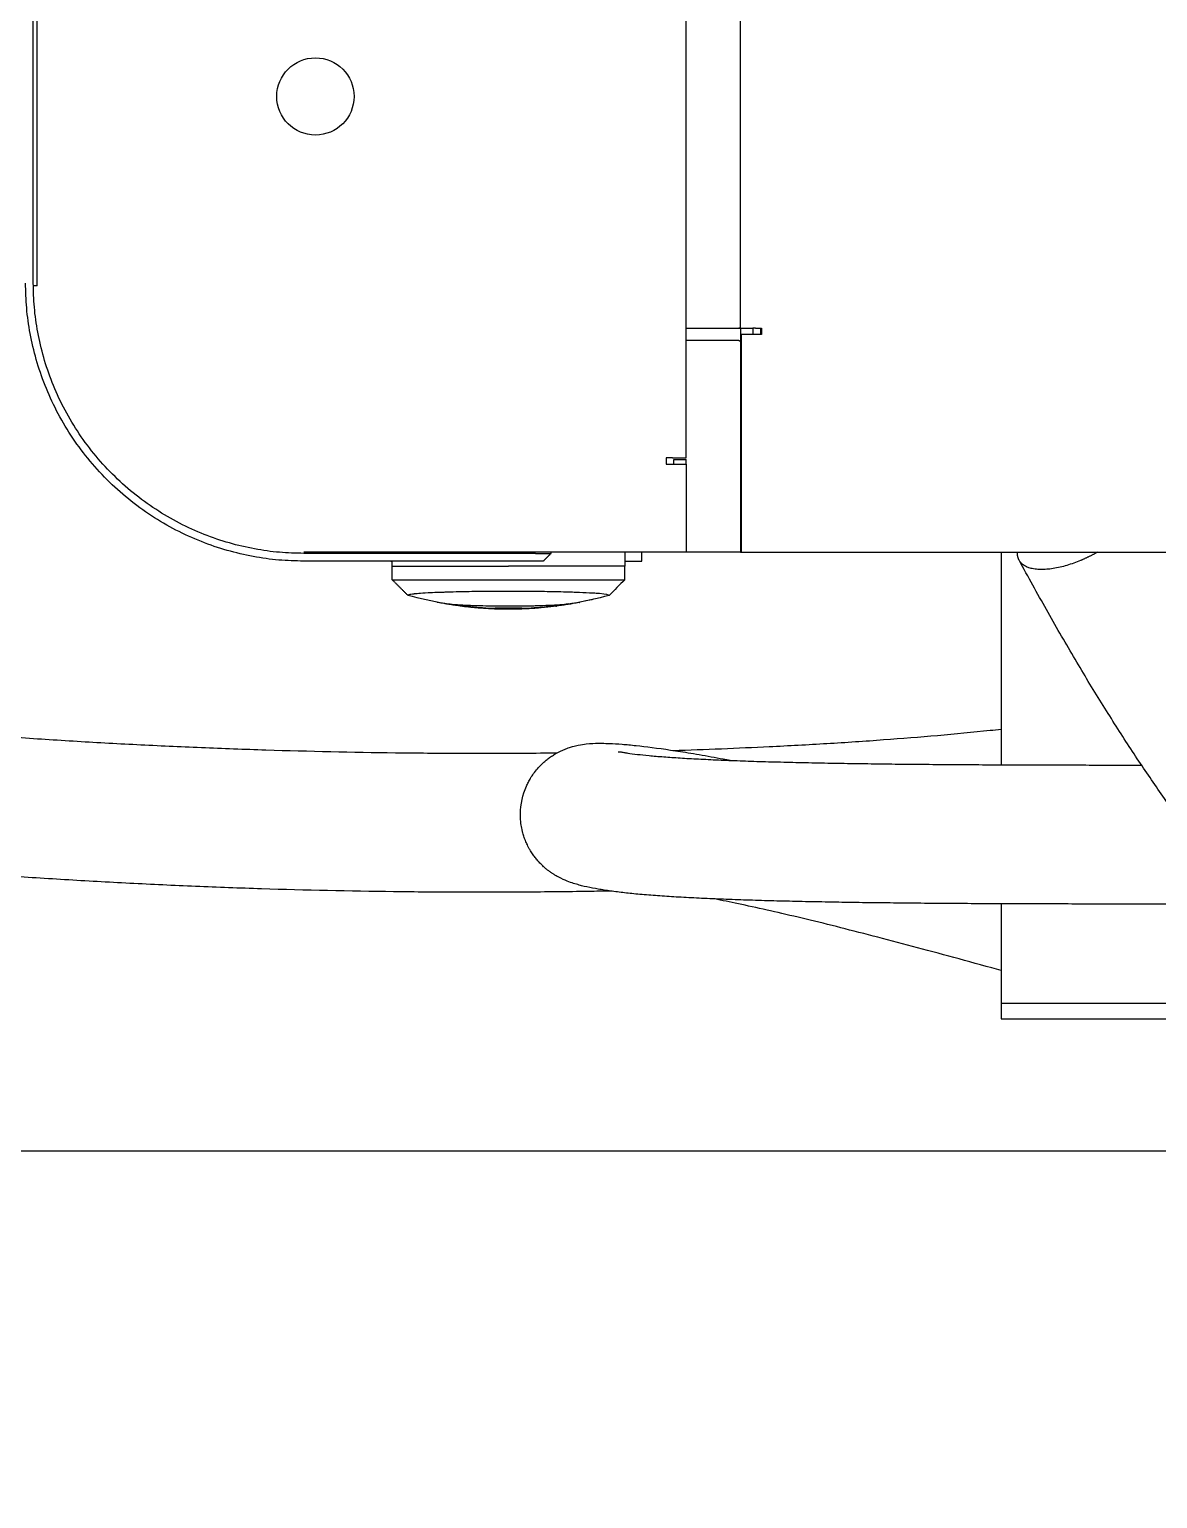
# Model space of a CAD drawing. Header units: millimetres. Extents: x -58335 to 291665, y -66693 to 213307.
# Drawn here: x 125321.6 to 125467.6, y -15790 to -15599.8 of the extents above; entities that cross this region are included whole.
import ezdxf

# ---------------------------------------------------------------- set-up
doc = ezdxf.new("R2010")
doc.units = ezdxf.units.MM
doc.header["$LTSCALE"] = 1000
doc.layers.add('X-SITE$0$-MY-녹지', color=254, linetype='Continuous')
doc.layers.add('X-SITE$0$A-전기충전기', color=1, linetype='Continuous')
pattern_1 = [(0, (-29382.5, 14650.24), (317.5, 317.5), [158.75, -476.25]), (90, (-29303.13, 14570.87), (-317.5, 317.5), [158.75, -476.25])]

# ---------------------------------------------------------------- blocks, each defined once
blk = doc.blocks.new('X-SITE$0$240910_L-1F')
at = {"layer": 'X-SITE$0$-MY-녹지'}
h = blk.add_hatch(dxfattribs=at)
h.set_pattern_fill('CROSS', color=256, scale=50, style=2)
h.set_pattern_definition(pattern_1)
edge = h.paths.add_edge_path()
edge.add_line((18171.07, 114605.26), (18171.07, 166105.26))
edge.add_line((18171.07, 166105.26), (47421.07, 166105.26))
edge.add_line((47421.07, 166105.26), (47421.07, 168105.27))
edge.add_line((47421.07, 168105.27), (46571.07, 168105.27))
edge.add_line((46571.07, 168105.27), (46571.07, 168905.27))
edge.add_line((46571.07, 168905.27), (47283.52, 168905.27))
edge.add_arc((45571.07, 168205.25), 1850, 22.23376, 32.72059)
edge.add_line((47127.5, 169205.26), (6313.71, 169205.26))
edge.add_line((6313.71, 169205.26), (1000, 163891.56))
edge.add_line((1000, 163891.56), (1000, -787.87))
edge.add_line((1000, -787.87), (6313.71, -6101.58))
edge.add_line((6313.71, -6101.58), (95101.4, -6101.59))
edge.add_line((95101.4, -6101.59), (95315.62, -5951.59))
edge.add_line((95315.62, -5951.59), (98071.07, -5951.59))
edge.add_line((98071.07, -5951.59), (98071.07, -5401.59))
edge.add_line((98071.07, -5401.59), (96971.05, -5401.59))
edge.add_line((96971.05, -5401.59), (96971.05, -4401.59))
edge.add_line((96971.05, -4401.59), (98071.07, -4401.59))
edge.add_line((98071.07, -4401.59), (98071.07, 31055.26))
edge.add_arc((96271.07, 31055.26), 1800, 360, 450)
edge.add_line((96271.07, 32855.26), (91071.07, 32855.26))
edge.add_arc((91071.07, 31055.26), 1800, 90, 180)
edge.add_line((89271.07, 31055.26), (89271.07, 30055.26))
edge.add_line((89271.07, 30055.26), (96471.07, 30055.26))
edge.add_line((96471.07, 30055.26), (96471.07, -3544.74))
edge.add_line((96471.07, -3544.74), (8071.07, -3544.74))
edge.add_line((8071.07, -3544.74), (8071.07, -794.74))
edge.add_line((8071.07, -794.74), (2871.07, -794.74))
edge.add_line((2871.07, -794.74), (2871.07, 103855.26))
edge.add_line((2871.07, 103855.26), (49071.07, 103855.26))
edge.add_arc((49071.07, 105655.26), 1800, 270, 360)
edge.add_line((50871.07, 105655.26), (50871.07, 114605.26))
edge.add_line((50871.07, 114605.26), (18171.07, 114605.26))
h = blk.add_hatch(dxfattribs=at)
h.set_pattern_fill('CROSS', color=256, scale=50, style=2)
h.set_pattern_definition(pattern_1)
edge = h.paths.add_edge_path()
edge.add_line((18171.07, 114605.26), (18171.07, 166105.26))
edge.add_line((18171.07, 166105.26), (47421.07, 166105.26))
edge.add_line((47421.07, 166105.26), (47421.07, 168105.27))
edge.add_line((47421.07, 168105.27), (46571.07, 168105.27))
edge.add_line((46571.07, 168105.27), (46571.07, 168905.27))
edge.add_line((46571.07, 168905.27), (47283.52, 168905.27))
edge.add_arc((45571.07, 168205.25), 1850, 22.23376, 32.72059)
edge.add_line((47127.5, 169205.26), (6313.71, 169205.26))
edge.add_line((6313.71, 169205.26), (1000, 163891.56))
edge.add_line((1000, 163891.56), (1000, -787.87))
edge.add_line((1000, -787.87), (6313.71, -6101.58))
edge.add_line((6313.71, -6101.58), (95101.4, -6101.59))
edge.add_line((95101.4, -6101.59), (95315.62, -5951.59))
edge.add_line((95315.62, -5951.59), (98071.07, -5951.59))
edge.add_line((98071.07, -5951.59), (98071.07, -5401.59))
edge.add_line((98071.07, -5401.59), (96971.05, -5401.59))
edge.add_line((96971.05, -5401.59), (96971.05, -4401.59))
edge.add_line((96971.05, -4401.59), (98071.07, -4401.59))
edge.add_line((98071.07, -4401.59), (98071.07, 31055.26))
edge.add_arc((96271.07, 31055.26), 1800, 360, 450)
edge.add_line((96271.07, 32855.26), (91071.07, 32855.26))
edge.add_arc((91071.07, 31055.26), 1800, 90, 180)
edge.add_line((89271.07, 31055.26), (89271.07, 30055.26))
edge.add_line((89271.07, 30055.26), (96471.07, 30055.26))
edge.add_line((96471.07, 30055.26), (96471.07, -3544.74))
edge.add_line((96471.07, -3544.74), (8071.07, -3544.74))
edge.add_line((8071.07, -3544.74), (8071.07, -794.74))
edge.add_line((8071.07, -794.74), (2871.07, -794.74))
edge.add_line((2871.07, -794.74), (2871.07, 103855.26))
edge.add_line((2871.07, 103855.26), (49071.07, 103855.26))
edge.add_arc((49071.07, 105655.26), 1800, 270, 360)
edge.add_line((50871.07, 105655.26), (50871.07, 114605.26))
edge.add_line((50871.07, 114605.26), (18171.07, 114605.26))
blk = doc.blocks.new('X-SITE$0$완속 충전기')
at = {"lineweight": -3}
for points, degree in [([(640853.26, -2905373.17), (640853.26, -2905309.22), (640853.26, -2905245.26)], 2), ([(640853.26, -2905339.56), (640867.02, -2905339.56), (640880.77, -2905339.56)], 2), ([(640898.77, -2905339.56), (640905.22, -2905339.56), (640911.66, -2905339.56)], 2), ([(640911.66, -2905339.56), (640912.66, -2905339.56), (640913.66, -2905339.56)], 2), ([(640824.26, -2905371.36), (640824.26, -2905370.96), (640824.26, -2905370.56)], 2), ([(640824.26, -2905370.56), (640824.66, -2905370.56), (640825.06, -2905370.56)], 2), ([(640824.26, -2905370.7), (640824.66, -2905370.7), (640825.06, -2905370.7)], 2), ([(640825.06, -2905370.56), (640825.06, -2905371.87), (640825.06, -2905373.17)], 2), ([(640824.26, -2905373.31), (640680.76, -2905373.31), (640537.26, -2905373.31)], 2), ([(640824.26, -2905371.71), (640824.66, -2905371.71), (640825.06, -2905371.71)], 2), ([(640824.26, -2905373.31), (640824.26, -2905372.51), (640824.26, -2905371.71)], 2), ([(640824.26, -2905373.31), (640824.66, -2905373.31), (640825.06, -2905373.31)], 2), ([(640853.26, -2905373.17), (640839.16, -2905373.17), (640825.06, -2905373.17)], 2), ([(640825.06, -2905373.17), (640825.06, -2905373.24), (640825.06, -2905373.31)], 2), ([(640825.06, -2905373.31), (640839.16, -2905373.31), (640853.26, -2905373.31)], 2), ([(640853.26, -2905373.31), (640853.26, -2905373.24), (640853.26, -2905373.17)], 2), ([(640853.26, -2905373.31), (640853.26, -2905376.81), (640853.26, -2905380.31)], 2), ([(640824.26, -2905380.31), (640824.26, -2905376.91), (640824.26, -2905373.51)], 2), ([(640825.86, -2905373.51), (640825.86, -2905376.91), (640825.86, -2905380.31)], 2), ([(640841.06, -2905380.31), (640680.76, -2905380.31), (640520.46, -2905380.31)], 2), ([(640841.86, -2905380.31), (640841.56, -2905380.31), (640841.26, -2905380.31)], 2), ([(640841.26, -2905381.91), (640841.26, -2905381.11), (640841.26, -2905380.31)], 2), ([(640841.86, -2905382.91), (640841.86, -2905381.61), (640841.86, -2905380.31)], 2), ([(640841.86, -2905380.31), (640847.56, -2905380.31), (640853.26, -2905380.31)], 2), ([(640853.26, -2905380.31), (640853.26, -2905405.06), (640853.26, -2905429.81)], 2), ([(640841.06, -2905382.11), (640841.06, -2905382.51), (640841.06, -2905382.91)], 2), ([(640841.86, -2905381.91), (640841.56, -2905381.91), (640841.26, -2905381.91)], 2), ([(640841.06, -2905382.91), (640841.46, -2905382.91), (640841.86, -2905382.91)], 2), ([(640854.42, -2905386.06), (640853.84, -2905386.06), (640853.26, -2905386.06)], 2), ([(640853.26, -2905388.24), (640854.16, -2905388.24), (640855.06, -2905388.24)], 2), ([(640854.42, -2905388.24), (640854.42, -2905388.15), (640854.42, -2905388.06)], 2), ([(640856.82, -2905388.27), (640855.94, -2905388.25), (640855.06, -2905388.24)], 2), ([(640856.82, -2905388.27), (640857.49, -2905388.94), (640858.17, -2905389.61), (640858.84, -2905390.28)], 3), ([(640858.84, -2905390.28), (640858.8, -2905390.29), (640858.69, -2905390.71), (640858.62, -2905391.52)], 3), ([(640858.84, -2905390.28), (640859.27, -2905391.86), (640859.63, -2905393.46), (640859.91, -2905395.08)], 3), ([(640879.09, -2905389.11), (640879.09, -2905389.04), (640879.09, -2905388.96), (640879.09, -2905388.89)], 3), ([(640859.35, -2905392.31), (640859.42, -2905392.62), (640859.49, -2905392.94), (640859.56, -2905393.28)], 3), ([(640859.76, -2905394.17), (640859.96, -2905395.21), (640860.12, -2905396.23), (640860.25, -2905397.2)], 3), ([(640860.1, -2905397.73), (640860.09, -2905397.49), (640860.06, -2905397.01), (640860.02, -2905396.33), (640859.97, -2905395.68), (640859.93, -2905395.27), (640859.91, -2905395.08)], 3), ([(640853.41, -2905397.81), (640853.34, -2905397.81), (640853.26, -2905397.81)], 2), ([(640854.41, -2905398.81), (640853.91, -2905398.31), (640853.41, -2905397.81)], 2), ([(640860.25, -2905397.2), (640860.24, -2905397.15), (640860.22, -2905397.09), (640860.18, -2905397.04)], 3), ([(640860.25, -2905397.2), (640860.3, -2905397.57), (640860.35, -2905398.05), (640860.41, -2905398.64)], 3), ([(640853.41, -2905399.81), (640853.41, -2905414.81), (640853.41, -2905429.81)], 2), ([(640854.41, -2905399.81), (640854.41, -2905414.81), (640854.41, -2905429.81)], 2), ([(640860.34, -2905398.46), (640860.42, -2905399.22), (640860.47, -2905399.87), (640860.5, -2905400.39)], 3), ([(640860.21, -2905403.31), (640860.21, -2905402.49), (640860.21, -2905401.67), (640860.19, -2905400.86)], 3), ([(640860.49, -2905401.57), (640860.51, -2905402.13), (640860.52, -2905402.72), (640860.52, -2905403.31)], 3), ([(640860.17, -2905406.65), (640860.2, -2905405.57), (640860.21, -2905404.44), (640860.21, -2905403.31)], 3), ([(640860.11, -2905408.73), (640860.12, -2905408.4), (640860.15, -2905407.72), (640860.17, -2905407.01), (640860.17, -2905406.65)], 3), ([(640860.5, -2905406.23), (640860.47, -2905406.81), (640860.42, -2905407.46), (640860.34, -2905408.17)], 3), ([(640860.25, -2905409.42), (640860.12, -2905410.4), (640859.96, -2905411.41), (640859.76, -2905412.46)], 3), ([(640860, -2905410.61), (640860.02, -2905410.31), (640860.06, -2905409.71), (640860.09, -2905409.06), (640860.11, -2905408.73)], 3), ([(640860.25, -2905409.42), (640860.25, -2905409.42), (640860.25, -2905409.42), (640860.25, -2905409.42)], 3), ([(640859.91, -2905411.55), (640859.94, -2905411.25), (640859.97, -2905410.94), (640860, -2905410.61)], 3), ([(640860.04, -2905409.94), (640860.1, -2905409.94), (640860.16, -2905409.94)], 2), ([(640859.91, -2905411.55), (640859.63, -2905413.16), (640859.27, -2905414.76), (640858.84, -2905416.34)], 3), ([(640859.76, -2905412.46), (640859.75, -2905412.49), (640859.74, -2905412.52), (640859.73, -2905412.55)], 3), ([(640858.53, -2905413.73), (640858.56, -2905414.24), (640858.59, -2905414.63), (640858.61, -2905414.92)], 3), ([(640859.17, -2905415.09), (640859.17, -2905415.09), (640859.17, -2905415.09)], 2), ([(640858.84, -2905416.34), (640857.83, -2905417.35), (640856.82, -2905418.36)], 2), ([(640858.77, -2905416.2), (640858.79, -2905416.29), (640858.83, -2905416.34), (640858.84, -2905416.34)], 3), ([(640854.41, -2905418.39), (640854.74, -2905418.39), (640855.06, -2905418.39)], 2), ([(640854.41, -2905418.56), (640854.41, -2905418.56), (640854.42, -2905418.56)], 2), ([(640854.42, -2905418.56), (640854.42, -2905418.48), (640854.42, -2905418.39)], 2), ([(640856.82, -2905418.36), (640855.94, -2905418.37), (640855.06, -2905418.39)], 2), ([(640856.82, -2905418.36), (640856.82, -2905418.36), (640856.82, -2905418.3), (640856.82, -2905418.2)], 3), ([(640818.76, -2905464.31), (640663.51, -2905464.31), (640508.26, -2905464.31)], 2), ([(640818.76, -2905464.31), (640818.76, -2905464.56), (640818.76, -2905464.81)], 2), ([(640818.41, -2905464.81), (640688.16, -2905464.81), (640557.91, -2905464.81)], 2)]:
    blk.add_open_spline(points, degree=degree, dxfattribs=at)
for points, knots in [([(640922.63, -2905247.99), (640923.27, -2905249.64), (640923.83, -2905251.37), (640924.28, -2905253.18), (640924.67, -2905254.75), (640924.98, -2905256.38), (640925.17, -2905258.08), (640925.37, -2905259.78), (640925.46, -2905261.53), (640925.42, -2905263.35), (640925.4, -2905264.24), (640925.35, -2905265.14), (640925.27, -2905266.06), (640925.18, -2905266.98), (640925.06, -2905267.91), (640924.91, -2905268.85), (640924.6, -2905270.69), (640924.16, -2905272.58), (640923.56, -2905274.51), (640922.99, -2905276.35), (640922.27, -2905278.24), (640921.39, -2905280.16), (640921.37, -2905280.2), (640921.35, -2905280.24), (640921.33, -2905280.28), (640920.46, -2905282.18), (640919.42, -2905284.13), (640918.2, -2905286.12), (640917.03, -2905288.04), (640915.68, -2905290.01), (640914.14, -2905292.03), (640912.65, -2905293.98), (640910.98, -2905295.98), (640909.08, -2905298.03), (640908.17, -2905299.03), (640907.2, -2905300.04), (640906.17, -2905301.07), (640905.17, -2905302.08), (640904.11, -2905303.1), (640902.99, -2905304.14), (640901.9, -2905305.16), (640900.75, -2905306.2), (640899.54, -2905307.25), (640898.35, -2905308.28), (640897.1, -2905309.33), (640895.79, -2905310.39), (640894.51, -2905311.44), (640893.16, -2905312.5), (640891.75, -2905313.58), (640890.37, -2905314.64), (640888.92, -2905315.72), (640887.4, -2905316.81), (640885.91, -2905317.89), (640884.36, -2905318.98), (640882.74, -2905320.09), (640881.14, -2905321.18), (640879.48, -2905322.29), (640877.75, -2905323.41), (640876.03, -2905324.52), (640874.25, -2905325.65), (640872.41, -2905326.78), (640870.58, -2905327.92), (640868.69, -2905329.06), (640866.74, -2905330.21), (640864.78, -2905331.36), (640862.76, -2905332.53), (640860.69, -2905333.69), (640858.61, -2905334.87), (640856.47, -2905336.05), (640854.29, -2905337.23)], [0, 0, 0, 0, 26.794193, 26.794193, 26.794193, 49.99712, 49.99712, 49.99712, 73.230121, 73.230121, 73.230121, 84.609099, 84.609099, 84.609099, 95.998776, 95.998776, 95.998776, 118.299701, 118.299701, 118.299701, 139.566331, 139.566331, 139.566331, 140.024207, 140.024207, 140.024207, 161.081434, 161.081434, 161.081434, 181.387943, 181.387943, 181.387943, 200.908531, 200.908531, 200.908531, 210.365768, 210.365768, 210.365768, 219.618674, 219.618674, 219.618674, 228.683323, 228.683323, 228.683323, 237.560319, 237.560319, 237.560319, 246.261235, 246.261235, 246.261235, 254.816468, 254.816468, 254.816468, 263.233483, 263.233483, 263.233483, 271.542068, 271.542068, 271.542068, 279.78021, 279.78021, 279.78021, 287.977703, 287.977703, 287.977703, 296.182554, 296.182554, 296.182554, 304.434322, 304.434322, 304.434322, 304.434322]), ([(640898.78, -2905307.9), (640898.78, -2905307.94), (640898.78, -2905307.98), (640898.78, -2905308.02), (640898.79, -2905308.28), (640898.79, -2905308.54), (640898.79, -2905308.8), (640898.79, -2905309.06), (640898.79, -2905309.31), (640898.79, -2905309.57), (640898.79, -2905310.09), (640898.79, -2905310.61), (640898.8, -2905311.13), (640898.8, -2905311.68), (640898.8, -2905312.22), (640898.8, -2905312.76), (640898.8, -2905313.3), (640898.8, -2905313.85), (640898.8, -2905314.39), (640898.8, -2905314.93), (640898.8, -2905315.47), (640898.8, -2905316.02), (640898.8, -2905316.56), (640898.8, -2905317.1), (640898.8, -2905317.64), (640898.8, -2905319.96), (640898.8, -2905322.26), (640898.8, -2905324.54), (640898.8, -2905325.77), (640898.8, -2905326.99), (640898.8, -2905328.19), (640898.8, -2905329.39), (640898.79, -2905330.58), (640898.79, -2905331.76), (640898.79, -2905333.04), (640898.79, -2905334.3), (640898.78, -2905335.53), (640898.78, -2905336.77), (640898.78, -2905337.97), (640898.77, -2905339.15), (640898.77, -2905340.47), (640898.76, -2905341.75), (640898.75, -2905342.99), (640898.75, -2905344.22), (640898.74, -2905345.42), (640898.73, -2905346.57), (640898.72, -2905347.9), (640898.71, -2905349.18), (640898.7, -2905350.4), (640898.69, -2905351.62), (640898.68, -2905352.79), (640898.66, -2905353.9), (640898.65, -2905355.16), (640898.64, -2905356.35), (640898.62, -2905357.49), (640898.6, -2905358.72), (640898.58, -2905359.89), (640898.57, -2905361), (640898.54, -2905362.21), (640898.52, -2905363.35), (640898.5, -2905364.42), (640898.48, -2905365.6), (640898.45, -2905366.7), (640898.43, -2905367.74), (640898.4, -2905368.87), (640898.37, -2905369.93), (640898.34, -2905370.93), (640898.31, -2905372.02), (640898.27, -2905373.04), (640898.24, -2905373.99), (640898.2, -2905375.03), (640898.16, -2905375.99), (640898.13, -2905376.89), (640898.08, -2905377.88), (640898.04, -2905378.79), (640898, -2905379.63), (640897.95, -2905380.56), (640897.9, -2905381.41), (640897.85, -2905382.2), (640897.83, -2905382.62), (640897.8, -2905383.03), (640897.77, -2905383.43), (640897.74, -2905383.83), (640897.72, -2905384.2), (640897.69, -2905384.57), (640897.63, -2905385.39), (640897.56, -2905386.14), (640897.5, -2905386.83), (640897.43, -2905387.52), (640897.36, -2905388.16), (640897.29, -2905388.74), (640897.22, -2905389.38), (640897.14, -2905389.97), (640897.06, -2905390.5), (640897.02, -2905390.79), (640896.98, -2905391.06), (640896.93, -2905391.32), (640896.89, -2905391.58), (640896.85, -2905391.83), (640896.8, -2905392.07), (640896.71, -2905392.58), (640896.61, -2905393.05), (640896.51, -2905393.51), (640896.45, -2905393.73), (640896.4, -2905393.96), (640896.27, -2905394.41), (640896.21, -2905394.65), (640896.13, -2905394.89), (640896.05, -2905395.14), (640895.95, -2905395.43), (640895.7, -2905396.05), (640895.54, -2905396.43), (640895.29, -2905396.89), (640895.25, -2905396.97), (640895.2, -2905397.05), (640895.15, -2905397.13), (640895.12, -2905397.2), (640895.08, -2905397.27), (640895.04, -2905397.33), (640895.02, -2905397.35), (640895.01, -2905397.38), (640894.99, -2905397.4), (640894.93, -2905397.5), (640894.87, -2905397.6), (640894.8, -2905397.69), (640894.77, -2905397.74), (640894.74, -2905397.79), (640894.7, -2905397.84), (640894.66, -2905397.9), (640894.62, -2905397.96), (640894.58, -2905398.02), (640894.5, -2905398.12), (640894.42, -2905398.22), (640894.35, -2905398.32), (640894.33, -2905398.34), (640894.32, -2905398.36), (640894.3, -2905398.38), (640894.19, -2905398.5), (640894.09, -2905398.63), (640893.98, -2905398.75), (640893.97, -2905398.76), (640893.96, -2905398.77), (640893.96, -2905398.78), (640893.84, -2905398.9), (640893.72, -2905399.03), (640893.59, -2905399.15)], [188.951719, 188.951719, 188.951719, 188.951719, 189.077629, 189.077629, 189.077629, 189.866244, 189.866244, 189.866244, 190.651639, 190.651639, 190.651639, 192.225488, 192.225488, 192.225488, 193.859737, 193.859737, 193.859737, 195.486555, 195.486555, 195.486555, 197.116196, 197.116196, 197.116196, 198.741591, 198.741591, 198.741591, 205.698823, 205.698823, 205.698823, 209.443999, 209.443999, 209.443999, 213.191357, 213.191357, 213.191357, 217.295107, 217.295107, 217.295107, 221.402209, 221.402209, 221.402209, 226.02521, 226.02521, 226.02521, 230.64209, 230.64209, 230.64209, 236.000854, 236.000854, 236.000854, 241.354801, 241.354801, 241.354801, 247.408968, 247.408968, 247.408968, 254.013009, 254.013009, 254.013009, 261.233193, 261.233193, 261.233193, 269.123682, 269.123682, 269.123682, 277.754146, 277.754146, 277.754146, 287.186106, 287.186106, 287.186106, 297.474512, 297.474512, 297.474512, 308.678952, 308.678952, 308.678952, 320.856568, 320.856568, 320.856568, 327.460668, 327.460668, 327.460668, 334.064594, 334.064594, 334.064594, 348.92662, 348.92662, 348.92662, 363.789382, 363.789382, 363.789382, 380.299946, 380.299946, 380.299946, 389.048628, 389.048628, 389.048628, 397.793494, 397.793494, 397.793494, 416.52928, 416.52928, 416.52928, 425.901384, 425.901384, 435.27928, 435.27928, 435.27928, 445.333938, 445.333938, 455.386825, 455.386825, 455.386825, 456.386825, 456.386825, 456.386825, 457.386825, 457.386825, 457.386825, 458.386825, 458.386825, 458.386825, 459.386825, 459.386825, 459.386825, 460.386825, 460.386825, 460.386825, 461.386825, 461.386825, 461.386825, 462.386825, 462.386825, 462.386825, 463.386825, 463.386825, 463.386825, 464.386825, 464.386825, 464.386825, 465.386825, 465.386825, 465.386825, 466.386825, 466.386825, 466.386825, 466.386825]), ([(640879.09, -2905388.89), (640879.09, -2905388.87), (640879.09, -2905388.85), (640879.1, -2905388.83), (640879.12, -2905388.7), (640879.15, -2905388.56), (640879.17, -2905388.4), (640879.2, -2905388.24), (640879.22, -2905388.07), (640879.25, -2905387.88), (640879.31, -2905387.52), (640879.36, -2905387.1), (640879.42, -2905386.62), (640879.47, -2905386.18), (640879.52, -2905385.68), (640879.58, -2905385.12), (640879.63, -2905384.56), (640879.69, -2905383.92), (640879.74, -2905383.2), (640879.77, -2905382.88), (640879.79, -2905382.55), (640879.81, -2905382.19), (640879.84, -2905381.84), (640879.86, -2905381.47), (640879.89, -2905381.08), (640879.93, -2905380.36), (640879.98, -2905379.57), (640880.02, -2905378.71), (640880.06, -2905377.92), (640880.1, -2905377.06), (640880.14, -2905376.13), (640880.18, -2905375.27), (640880.22, -2905374.35), (640880.25, -2905373.35), (640880.28, -2905372.43), (640880.32, -2905371.45), (640880.35, -2905370.4), (640880.38, -2905369.43), (640880.4, -2905368.4), (640880.43, -2905367.29), (640880.46, -2905366.28), (640880.48, -2905365.2), (640880.5, -2905364.05), (640880.53, -2905363), (640880.55, -2905361.88), (640880.57, -2905360.69), (640880.59, -2905359.6), (640880.6, -2905358.46), (640880.62, -2905357.23), (640880.64, -2905356.12), (640880.65, -2905354.94), (640880.67, -2905353.7), (640880.68, -2905352.6), (640880.69, -2905351.44), (640880.7, -2905350.24), (640880.71, -2905349.03), (640880.72, -2905347.76), (640880.73, -2905346.44), (640880.74, -2905345.3), (640880.75, -2905344.12), (640880.75, -2905342.89), (640880.76, -2905341.66), (640880.77, -2905340.39), (640880.77, -2905339.07), (640880.78, -2905337.91), (640880.78, -2905336.71), (640880.78, -2905335.48), (640880.79, -2905334.26), (640880.79, -2905333), (640880.79, -2905331.72), (640880.79, -2905330.56), (640880.8, -2905329.37), (640880.8, -2905328.17), (640880.8, -2905326.97), (640880.8, -2905325.76), (640880.8, -2905324.53), (640880.8, -2905323.49), (640880.8, -2905322.45), (640880.8, -2905321.4)], [623.421029, 623.421029, 623.421029, 623.421029, 624.966023, 624.966023, 624.966023, 633.688505, 633.688505, 633.688505, 642.414188, 642.414188, 642.414188, 658.878217, 658.878217, 658.878217, 673.693342, 673.693342, 673.693342, 688.507138, 688.507138, 688.507138, 695.089827, 695.089827, 695.089827, 701.672693, 701.672693, 701.672693, 713.810919, 713.810919, 713.810919, 724.978297, 724.978297, 724.978297, 735.231488, 735.231488, 735.231488, 744.629734, 744.629734, 744.629734, 753.227768, 753.227768, 753.227768, 761.08696, 761.08696, 761.08696, 768.276878, 768.276878, 768.276878, 774.851724, 774.851724, 774.851724, 780.877832, 780.877832, 780.877832, 786.206045, 786.206045, 786.206045, 791.538495, 791.538495, 791.538495, 796.132681, 796.132681, 796.132681, 800.733557, 800.733557, 800.733557, 804.822165, 804.822165, 804.822165, 808.909284, 808.909284, 808.909284, 812.64376, 812.64376, 812.64376, 816.378906, 816.378906, 816.378906, 819.556841, 819.556841, 819.556841, 819.556841]), ([(640878.91, -2905382.03), (640878.78, -2905377.84), (640878.61, -2905373.68), (640878.41, -2905369.56), (640878.29, -2905367.06), (640878.16, -2905364.57), (640878.01, -2905362.1), (640877.86, -2905359.64), (640877.7, -2905357.19), (640877.52, -2905354.77), (640877.35, -2905352.42), (640877.16, -2905350.09), (640876.96, -2905347.8), (640876.76, -2905345.5), (640876.54, -2905343.23), (640876.31, -2905341), (640876.26, -2905340.52), (640876.21, -2905340.04), (640876.16, -2905339.56)], [700.616227, 700.616227, 700.616227, 700.616227, 713.466755, 713.466755, 713.466755, 721.284076, 721.284076, 721.284076, 729.09272, 729.09272, 729.09272, 736.682748, 736.682748, 736.682748, 744.264221, 744.264221, 744.264221, 745.90383, 745.90383, 745.90383, 745.90383]), ([(640907.39, -2905339.56), (640907.28, -2905339.97), (640907.17, -2905340.36), (640907.07, -2905340.75), (640906.53, -2905342.73), (640906.02, -2905344.58), (640905.55, -2905346.33), (640905.03, -2905348.22), (640904.56, -2905349.99), (640904.12, -2905351.66), (640903.64, -2905353.46), (640903.2, -2905355.14), (640902.79, -2905356.71), (640902.35, -2905358.41), (640901.95, -2905359.98), (640901.58, -2905361.44), (640901.19, -2905363.02), (640900.83, -2905364.47), (640900.51, -2905365.83), (640900.17, -2905367.28), (640899.86, -2905368.61), (640899.58, -2905369.86), (640899.28, -2905371.19), (640899.01, -2905372.41), (640898.77, -2905373.56), (640898.54, -2905374.66), (640898.33, -2905375.68), (640898.14, -2905376.64)], [199.324946, 199.324946, 199.324946, 199.324946, 201.479467, 201.479467, 201.479467, 212.325547, 212.325547, 212.325547, 224.110607, 224.110607, 224.110607, 236.885824, 236.885824, 236.885824, 250.71011, 250.71011, 250.71011, 265.63306, 265.63306, 265.63306, 281.61291, 281.61291, 281.61291, 298.581251, 298.581251, 298.581251, 314.905417, 314.905417, 314.905417, 314.905417]), ([(640893.59, -2905399.15), (640893.46, -2905399.28), (640893.33, -2905399.4), (640893.19, -2905399.53), (640893.13, -2905399.58), (640893.06, -2905399.64), (640893, -2905399.69), (640892.92, -2905399.76), (640892.84, -2905399.82), (640892.76, -2905399.88), (640892.61, -2905399.99), (640892.47, -2905400.09), (640892.32, -2905400.2), (640892.31, -2905400.2), (640892.3, -2905400.21), (640892.3, -2905400.22), (640892.13, -2905400.32), (640891.97, -2905400.42), (640891.81, -2905400.52), (640891.69, -2905400.59), (640891.58, -2905400.65), (640891.47, -2905400.71), (640891.41, -2905400.74), (640891.35, -2905400.77), (640891.29, -2905400.81), (640891.11, -2905400.89), (640890.93, -2905400.97), (640890.74, -2905401.06), (640890.64, -2905401.1), (640890.53, -2905401.14), (640890.42, -2905401.19), (640890.34, -2905401.22), (640890.26, -2905401.25), (640890.18, -2905401.27), (640889.98, -2905401.33), (640889.79, -2905401.39), (640889.59, -2905401.46), (640889.45, -2905401.49), (640889.3, -2905401.53), (640889.15, -2905401.56), (640888.9, -2905401.62), (640888.64, -2905401.66), (640888.18, -2905401.73), (640887.97, -2905401.74), (640887.55, -2905401.77), (640887.34, -2905401.78), (640887.13, -2905401.77), (640885.87, -2905401.76), (640884.65, -2905401.49), (640883.36, -2905400.92), (640883.18, -2905400.83), (640882.83, -2905400.65), (640882.66, -2905400.55), (640882.29, -2905400.33), (640882.1, -2905400.2), (640881.46, -2905399.74), (640881.07, -2905399.4), (640880.74, -2905399.06), (640880.59, -2905398.91), (640880.46, -2905398.77), (640880.22, -2905398.49), (640880.11, -2905398.36), (640879.89, -2905398.07), (640879.78, -2905397.91), (640879.56, -2905397.59), (640879.46, -2905397.42), (640879.08, -2905396.78), (640878.89, -2905396.36), (640878.75, -2905396), (640878.69, -2905395.85), (640878.64, -2905395.71), (640878.52, -2905395.38), (640878.46, -2905395.2), (640878.34, -2905394.76), (640878.29, -2905394.52), (640878.16, -2905393.9), (640878.11, -2905393.55), (640878.08, -2905393.25), (640878.01, -2905392.68), (640877.99, -2905392.13), (640877.99, -2905391.68), (640877.99, -2905391.53), (640877.99, -2905391.37), (640877.99, -2905391.22), (640877.99, -2905390.89), (640878, -2905390.56), (640878.01, -2905390.22), (640878.03, -2905389.72), (640878.07, -2905389.19), (640878.11, -2905388.62), (640878.16, -2905388.05), (640878.21, -2905387.44), (640878.28, -2905386.79), (640878.42, -2905385.51), (640878.61, -2905384.04), (640878.86, -2905382.33), (640878.98, -2905381.52), (640879.12, -2905380.65), (640879.27, -2905379.71), (640879.43, -2905378.78), (640879.6, -2905377.78), (640879.8, -2905376.7), (640879.89, -2905376.19), (640879.99, -2905375.67), (640880.1, -2905375.12), (640880.13, -2905374.93), (640880.17, -2905374.74), (640880.21, -2905374.54)], [0, 0, 0, 0, 1, 1, 1, 2, 2, 2, 3, 3, 3, 4, 4, 4, 5, 5, 5, 6, 6, 6, 7, 7, 7, 8, 8, 8, 9, 9, 9, 10, 10, 10, 11, 11, 11, 12, 12, 12, 13, 13, 13, 14.196446, 14.196446, 15.131145, 15.131145, 16.055113, 16.055113, 16.055113, 21.58378, 21.58378, 22.502859, 22.502859, 23.435193, 23.435193, 24.56973, 24.56973, 27.422361, 27.422361, 27.422361, 28.65339, 28.65339, 29.805752, 29.805752, 31.225619, 31.225619, 32.861067, 32.861067, 37.885591, 37.885591, 37.885591, 40.030625, 40.030625, 43.234758, 43.234758, 48.522418, 48.522418, 58.91449, 58.91449, 58.91449, 80.164704, 80.164704, 80.164704, 87.011254, 87.011254, 87.011254, 101.394946, 101.394946, 101.394946, 122.545936, 122.545936, 122.545936, 143.699182, 143.699182, 143.699182, 184.967383, 184.967383, 184.967383, 204.649439, 204.649439, 204.649439, 224.330293, 224.330293, 224.330293, 233.675895, 233.675895, 233.675895, 236.948974, 236.948974, 236.948974, 236.948974]), ([(640856.82, -2905389.69), (640856.82, -2905389.46), (640856.82, -2905389.25), (640856.82, -2905388.9), (640856.82, -2905388.75), (640856.82, -2905388.51), (640856.82, -2905388.42), (640856.82, -2905388.3), (640856.82, -2905388.27), (640856.82, -2905388.27)], [0, 0, 0, 0, 1.651033, 1.651033, 3.302067, 3.302067, 4.9531, 4.9531, 6.604134, 6.604134, 6.604134, 6.604134]), ([(640897.12, -2905390.12), (640897.13, -2905391.06), (640897.15, -2905392), (640897.17, -2905392.95), (640897.21, -2905395.71), (640897.24, -2905398.48), (640897.26, -2905401.25), (640897.28, -2905404.06), (640897.28, -2905406.88), (640897.27, -2905409.7), (640897.26, -2905412.53), (640897.24, -2905415.35), (640897.21, -2905418.18), (640897.13, -2905423.87), (640897.01, -2905429.57), (640896.83, -2905435.26), (640896.74, -2905438.11), (640896.63, -2905440.96), (640896.52, -2905443.8), (640896.4, -2905446.65), (640896.27, -2905449.49), (640896.12, -2905452.32), (640895.98, -2905455.14), (640895.82, -2905457.95), (640895.65, -2905460.76), (640895.48, -2905463.56), (640895.3, -2905466.36), (640895.1, -2905469.14), (640894.7, -2905474.66), (640894.25, -2905480.12), (640893.74, -2905485.53), (640893.62, -2905486.86), (640893.49, -2905488.19), (640893.35, -2905489.51), (640893.22, -2905490.83), (640893.09, -2905492.15), (640892.95, -2905493.46), (640892.81, -2905494.78), (640892.66, -2905496.09), (640892.51, -2905497.4), (640892.37, -2905498.7), (640892.21, -2905500), (640892.06, -2905501.3), (640891.75, -2905503.85), (640891.43, -2905506.37), (640891.09, -2905508.88), (640890.75, -2905511.38), (640890.39, -2905513.87), (640890.02, -2905516.32), (640889.27, -2905521.19), (640888.46, -2905525.95), (640887.57, -2905530.55), (640887.12, -2905532.87), (640886.65, -2905535.15), (640886.16, -2905537.39), (640885.67, -2905539.63), (640885.16, -2905541.83), (640884.63, -2905543.98), (640884.09, -2905546.17), (640883.54, -2905548.32), (640882.96, -2905550.41), (640882.38, -2905552.51), (640881.77, -2905554.56), (640881.15, -2905556.55), (640880.51, -2905558.61), (640879.85, -2905560.62), (640879.16, -2905562.57), (640878.48, -2905564.52), (640877.77, -2905566.41), (640877.05, -2905568.24), (640875.52, -2905572.09), (640873.91, -2905575.68), (640872.23, -2905579.01), (640871.33, -2905580.79), (640870.41, -2905582.49), (640869.47, -2905584.13), (640868.53, -2905585.76), (640867.57, -2905587.32), (640866.6, -2905588.82), (640865.54, -2905590.43), (640864.47, -2905591.96), (640863.38, -2905593.42), (640862.29, -2905594.87), (640861.18, -2905596.26), (640860.05, -2905597.57), (640858.83, -2905598.99), (640857.58, -2905600.34), (640856.32, -2905601.6), (640855.07, -2905602.87), (640853.79, -2905604.05), (640852.5, -2905605.16), (640851.1, -2905606.38), (640849.68, -2905607.5), (640848.24, -2905608.55), (640847.54, -2905609.07), (640846.83, -2905609.56), (640846.12, -2905610.04)], [1611.871171, 1611.871171, 1611.871171, 1611.871171, 1614.73052, 1614.73052, 1614.73052, 1623.100655, 1623.100655, 1623.100655, 1631.587956, 1631.587956, 1631.587956, 1640.071703, 1640.071703, 1640.071703, 1657.172855, 1657.172855, 1657.172855, 1665.734024, 1665.734024, 1665.734024, 1674.298215, 1674.298215, 1674.298215, 1682.821128, 1682.821128, 1682.821128, 1691.344652, 1691.344652, 1691.344652, 1708.211123, 1708.211123, 1708.211123, 1712.359406, 1712.359406, 1712.359406, 1716.505639, 1716.505639, 1716.505639, 1720.661151, 1720.661151, 1720.661151, 1724.812352, 1724.812352, 1724.812352, 1732.980863, 1732.980863, 1732.980863, 1741.167773, 1741.167773, 1741.167773, 1757.43681, 1757.43681, 1757.43681, 1765.62726, 1765.62726, 1765.62726, 1773.827502, 1773.827502, 1773.827502, 1782.193366, 1782.193366, 1782.193366, 1790.576506, 1790.576506, 1790.576506, 1799.26994, 1799.26994, 1799.26994, 1807.969038, 1807.969038, 1807.969038, 1826.302732, 1826.302732, 1826.302732, 1836.08656, 1836.08656, 1836.08656, 1845.864271, 1845.864271, 1845.864271, 1856.399525, 1856.399525, 1856.399525, 1866.93242, 1866.93242, 1866.93242, 1878.369682, 1878.369682, 1878.369682, 1889.796084, 1889.796084, 1889.796084, 1902.24281, 1902.24281, 1902.24281, 1908.352219, 1908.352219, 1908.352219, 1908.352219]), ([(640856.82, -2905393.2), (640856.82, -2905392.83), (640856.82, -2905392.48), (640856.82, -2905391.82), (640856.82, -2905391.51), (640856.82, -2905390.62), (640856.82, -2905390.11), (640856.82, -2905389.69)], [0, 0, 0, 0, 1.485774, 1.485774, 2.971547, 2.971547, 5.943095, 5.943095, 5.943095, 5.943095]), ([(640858.62, -2905391.52), (640858.61, -2905391.71), (640858.58, -2905392.01), (640858.56, -2905392.41), (640858.55, -2905392.62), (640858.54, -2905392.73), (640858.54, -2905392.78), (640858.54, -2905392.81), (640858.54, -2905392.82), (640858.54, -2905392.83), (640858.51, -2905393.41), (640858.48, -2905394), (640858.46, -2905394.56)], [0, 0, 0, 0, 1.285988, 1.928982, 2.250479, 2.411228, 2.491602, 2.531789, 2.531789, 2.571976, 2.571976, 5.143952, 5.143952, 5.143952, 5.143952]), ([(640856.82, -2905410.03), (640856.82, -2905409.35), (640856.82, -2905408.65), (640856.82, -2905407.23), (640856.82, -2905406.5), (640856.82, -2905405.38), (640856.82, -2905405.01), (640856.82, -2905404.26), (640856.82, -2905403.88), (640856.82, -2905402.76), (640856.82, -2905402.01), (640856.82, -2905400.52), (640856.82, -2905399.78), (640856.82, -2905398.33), (640856.82, -2905397.63), (640856.82, -2905396.62), (640856.82, -2905396.28), (640856.82, -2905395.62), (640856.82, -2905395.3), (640856.82, -2905394.36), (640856.82, -2905393.76), (640856.82, -2905393.2)], [0, 0, 0, 0, 2.25825, 2.25825, 4.5165, 4.5165, 5.645625, 5.645625, 6.77475, 6.77475, 9.033, 9.033, 11.29125, 11.29125, 13.5495, 13.5495, 14.678625, 14.678625, 15.80775, 15.80775, 18.066, 18.066, 18.066, 18.066]), ([(640859.56, -2905393.28), (640859.56, -2905393.28), (640859.57, -2905393.3), (640859.58, -2905393.33), (640859.58, -2905393.34), (640859.58, -2905393.34)], [0, 0, 0, 0, 0.1185692, 0.1185692, 0.1245635, 0.1245635, 0.1245635, 0.1245635]), ([(640859.76, -2905394.17), (640859.76, -2905394.16), (640859.76, -2905394.15), (640859.75, -2905394.14), (640859.75, -2905394.13), (640859.75, -2905394.12), (640859.75, -2905394.12), (640859.75, -2905394.12), (640859.74, -2905394.1), (640859.73, -2905394.08), (640859.73, -2905394.07), (640859.73, -2905394.07), (640859.73, -2905394.07)], [0, 0, 0, 0, 0.02796428, 0.02796428, 0.04194642, 0.04893749, 0.04893749, 0.05592856, 0.05592856, 0.08389283, 0.08389283, 0.08656602, 0.08656602, 0.08656602, 0.08656602]), ([(640858.46, -2905394.56), (640858.45, -2905394.87), (640858.44, -2905395.21), (640858.42, -2905395.99), (640858.4, -2905396.41), (640858.39, -2905396.88)], [0, 0, 0, 0, 1.434058, 1.434058, 2.868117, 2.868117, 2.868117, 2.868117]), ([(640859.91, -2905395.08), (640859.91, -2905395.09), (640859.91, -2905395.1), (640859.92, -2905395.14), (640859.93, -2905395.18), (640859.94, -2905395.25), (640859.97, -2905395.43), (640860, -2905395.61), (640860.07, -2905396.05), (640860.12, -2905396.36), (640860.16, -2905396.69)], [8.971399, 8.971399, 8.971399, 8.971399, 9.019088, 9.019088, 9.199469, 9.199469, 9.379851, 10.101378, 10.101378, 11.544432, 11.544432, 11.544432, 11.544432]), ([(640859.95, -2905395.54), (640859.97, -2905395.64), (640859.99, -2905395.74), (640860, -2905395.85), (640860.13, -2905396.63), (640860.25, -2905397.51), (640860.34, -2905398.46)], [9.52107, 9.52107, 9.52107, 9.52107, 9.952267, 9.952267, 9.952267, 13.11886, 13.11886, 13.11886, 13.11886]), ([(640749.26, -2905557.19), (640749.98, -2905558.61), (640750.71, -2905560), (640751.46, -2905561.36), (640751.61, -2905561.62), (640751.75, -2905561.88), (640751.89, -2905562.14), (640754.39, -2905566.61), (640757.05, -2905570.73), (640759.86, -2905574.49), (640761.2, -2905576.3), (640762.58, -2905578.02), (640763.98, -2905579.66), (640765.39, -2905581.3), (640766.83, -2905582.86), (640768.3, -2905584.33), (640769.7, -2905585.74), (640771.13, -2905587.07), (640772.59, -2905588.33), (640774.04, -2905589.58), (640775.52, -2905590.76), (640777.02, -2905591.86), (640779.89, -2905593.96), (640782.85, -2905595.77), (640785.87, -2905597.29), (640787.31, -2905598.02), (640788.77, -2905598.68), (640790.24, -2905599.27), (640791.71, -2905599.86), (640793.2, -2905600.39), (640794.71, -2905600.85), (640795.67, -2905601.14), (640796.64, -2905601.41), (640797.61, -2905601.64), (640798.08, -2905601.76), (640798.55, -2905601.87), (640799.02, -2905601.97), (640800.47, -2905602.28), (640801.94, -2905602.52), (640803.41, -2905602.71), (640804.8, -2905602.88), (640806.21, -2905602.99), (640807.62, -2905603.05), (640809.03, -2905603.1), (640810.45, -2905603.1), (640811.88, -2905603.03), (640814.55, -2905602.9), (640817.26, -2905602.55), (640819.98, -2905601.95), (640821.24, -2905601.67), (640822.51, -2905601.34), (640823.77, -2905600.95), (640825.04, -2905600.56), (640826.31, -2905600.11), (640827.57, -2905599.6), (640828.73, -2905599.13), (640829.89, -2905598.61), (640831.05, -2905598.03), (640832.2, -2905597.45), (640833.35, -2905596.82), (640834.5, -2905596.11), (640835.03, -2905595.78), (640835.57, -2905595.44), (640836.09, -2905595.09), (640836.61, -2905594.74), (640837.12, -2905594.39), (640837.63, -2905594.02), (640838.66, -2905593.26), (640839.7, -2905592.44), (640840.73, -2905591.54), (640841.68, -2905590.73), (640842.63, -2905589.85), (640843.57, -2905588.9), (640844.51, -2905587.95), (640845.45, -2905586.94), (640846.39, -2905585.85), (640847.25, -2905584.84), (640848.11, -2905583.77), (640848.97, -2905582.62), (640849.83, -2905581.48), (640850.68, -2905580.27), (640851.53, -2905578.97), (640852.31, -2905577.77), (640853.09, -2905576.5), (640853.87, -2905575.15), (640854.64, -2905573.8), (640855.41, -2905572.38), (640856.17, -2905570.89), (640857.59, -2905568.08), (640858.98, -2905564.99), (640860.31, -2905561.62), (640860.95, -2905560.01), (640861.57, -2905558.34), (640862.18, -2905556.61), (640862.79, -2905554.87), (640863.39, -2905553.07), (640863.97, -2905551.2), (640864.53, -2905549.4), (640865.08, -2905547.53), (640865.61, -2905545.61), (640866.14, -2905543.69), (640866.65, -2905541.72), (640867.15, -2905539.69), (640867.64, -2905537.69), (640868.12, -2905535.64), (640868.57, -2905533.55), (640869.03, -2905531.46), (640869.47, -2905529.31), (640869.89, -2905527.13), (640870.74, -2905522.77), (640871.51, -2905518.25), (640872.22, -2905513.6), (640872.58, -2905511.25), (640872.93, -2905508.87), (640873.25, -2905506.46), (640873.58, -2905504.05), (640873.89, -2905501.61), (640874.19, -2905499.15), (640874.34, -2905497.89), (640874.48, -2905496.64), (640874.63, -2905495.37), (640874.77, -2905494.11), (640874.91, -2905492.83), (640875.05, -2905491.55), (640875.18, -2905490.28), (640875.32, -2905489), (640875.44, -2905487.71), (640875.57, -2905486.43), (640875.7, -2905485.14), (640875.82, -2905483.84), (640876.32, -2905478.57), (640876.76, -2905473.24), (640877.14, -2905467.86), (640877.34, -2905465.14), (640877.52, -2905462.4), (640877.69, -2905459.66), (640877.85, -2905456.92), (640878.01, -2905454.16), (640878.15, -2905451.4), (640878.29, -2905448.63), (640878.42, -2905445.85), (640878.53, -2905443.06), (640878.65, -2905440.28), (640878.75, -2905437.49), (640878.84, -2905434.7), (640879.01, -2905429.12), (640879.14, -2905423.53), (640879.21, -2905417.95), (640879.24, -2905415.18), (640879.26, -2905412.41), (640879.27, -2905409.65), (640879.28, -2905406.88), (640879.28, -2905404.12), (640879.26, -2905401.37), (640879.25, -2905399.91), (640879.24, -2905398.46), (640879.22, -2905397.01)], [30.08953, 30.08953, 30.08953, 30.08953, 43.405618, 43.405618, 43.405618, 45.956469, 45.956469, 45.956469, 90.073048, 90.073048, 90.073048, 111.222787, 111.222787, 111.222787, 132.364563, 132.364563, 132.364563, 152.601712, 152.601712, 152.601712, 172.831536, 172.831536, 172.831536, 211.450302, 211.450302, 211.450302, 229.813238, 229.813238, 229.813238, 248.176187, 248.176187, 248.176187, 259.917194, 259.917194, 259.917194, 265.565669, 265.565669, 265.565669, 282.946382, 282.946382, 282.946382, 299.32235, 299.32235, 299.32235, 315.686428, 315.686428, 315.686428, 346.313105, 346.313105, 346.313105, 360.52244, 360.52244, 360.52244, 374.718877, 374.718877, 374.718877, 387.766496, 387.766496, 387.766496, 400.794708, 400.794708, 400.794708, 406.855912, 406.855912, 406.855912, 412.698182, 412.698182, 412.698182, 424.575281, 424.575281, 424.575281, 435.45026, 435.45026, 435.45026, 446.310579, 446.310579, 446.310579, 456.292752, 456.292752, 456.292752, 466.261846, 466.261846, 466.261846, 475.503898, 475.503898, 475.503898, 484.745939, 484.745939, 484.745939, 502.066454, 502.066454, 502.066454, 510.293081, 510.293081, 510.293081, 518.52599, 518.52599, 518.52599, 526.480106, 526.480106, 526.480106, 534.436348, 534.436348, 534.436348, 542.256202, 542.256202, 542.256202, 550.090136, 550.090136, 550.090136, 565.727921, 565.727921, 565.727921, 573.63651, 573.63651, 573.63651, 581.553725, 581.553725, 581.553725, 585.587086, 585.587086, 585.587086, 589.630586, 589.630586, 589.630586, 593.669004, 593.669004, 593.669004, 597.712884, 597.712884, 597.712884, 614.184353, 614.184353, 614.184353, 622.521991, 622.521991, 622.521991, 630.865638, 630.865638, 630.865638, 639.254562, 639.254562, 639.254562, 647.643735, 647.643735, 647.643735, 664.404747, 664.404747, 664.404747, 672.718256, 672.718256, 672.718256, 681.032176, 681.032176, 681.032176, 685.418922, 685.418922, 685.418922, 685.418922]), ([(640858.39, -2905396.88), (640858.37, -2905397.8), (640858.36, -2905398.77), (640858.34, -2905400.81), (640858.33, -2905401.88), (640858.33, -2905404.03), (640858.33, -2905405.11), (640858.35, -2905407.18), (640858.36, -2905408.18), (640858.38, -2905409.12)], [0, 0, 0, 0, 3.194791, 3.194791, 6.389583, 6.389583, 9.584374, 9.584374, 12.779166, 12.779166, 12.779166, 12.779166]), ([(640860.19, -2905400.86), (640860.19, -2905400.59), (640860.18, -2905400.05), (640860.15, -2905398.99), (640860.12, -2905398.22), (640860.1, -2905397.73)], [0, 0, 0, 0, 0.838332, 1.676664, 3.353328, 3.353328, 3.353328, 3.353328]), ([(640860.18, -2905397.04), (640860.18, -2905397.04), (640860.18, -2905397.05), (640860.19, -2905397.06), (640860.2, -2905397.07), (640860.21, -2905397.08), (640860.21, -2905397.09), (640860.23, -2905397.13), (640860.24, -2905397.17), (640860.25, -2905397.2)], [0.2723896, 0.2723896, 0.2723896, 0.2723896, 0.2863694, 0.2863694, 0.3150063, 0.3150063, 0.3436433, 0.3436433, 0.458191, 0.458191, 0.458191, 0.458191]), ([(640860.41, -2905398.64), (640860.42, -2905398.78), (640860.44, -2905398.92), (640860.46, -2905399.19), (640860.47, -2905399.31), (640860.48, -2905399.43)], [0, 0, 0, 0, 0.677211, 0.677211, 1.182447, 1.182447, 1.182447, 1.182447]), ([(640860.48, -2905399.43), (640860.49, -2905399.48), (640860.49, -2905399.52), (640860.49, -2905399.56), (640860.51, -2905399.74), (640860.52, -2905399.92), (640860.53, -2905400.11), (640860.54, -2905400.3), (640860.56, -2905400.5), (640860.57, -2905400.7), (640860.58, -2905400.9), (640860.59, -2905401.11), (640860.6, -2905401.33), (640860.61, -2905401.54), (640860.61, -2905401.76), (640860.62, -2905401.98), (640860.63, -2905402.2), (640860.63, -2905402.42), (640860.63, -2905402.64), (640860.64, -2905402.87), (640860.64, -2905403.09), (640860.64, -2905403.31)], [1.237215, 1.237215, 1.237215, 1.237215, 1.409639, 1.409639, 1.409639, 2.087775, 2.087775, 2.087775, 2.770297, 2.770297, 2.770297, 3.45375, 3.45375, 3.45375, 4.133397, 4.133397, 4.133397, 4.806191, 4.806191, 4.806191, 5.478684, 5.478684, 5.478684, 5.478684]), ([(640860.51, -2905406.04), (640860.49, -2905405.16), (640860.48, -2905404.25), (640860.48, -2905402.85), (640860.48, -2905402.39), (640860.49, -2905401.48), (640860.5, -2905401.03), (640860.51, -2905400.58)], [0, 0, 0, 0, 2.785334, 2.785334, 4.178001, 4.178001, 5.570669, 5.570669, 5.570669, 5.570669]), ([(640860.51, -2905400.58), (640860.51, -2905400.55), (640860.51, -2905400.52), (640860.51, -2905400.49), (640860.51, -2905400.46), (640860.51, -2905400.42), (640860.5, -2905400.39)], [0, 0, 0, 0, 0.1013023, 0.1013023, 0.1013023, 0.202783, 0.202783, 0.202783, 0.202783]), ([(640860.52, -2905403.31), (640860.52, -2905403.68), (640860.51, -2905404.27), (640860.5, -2905404.83), (640860.49, -2905405.05)], [0, 0, 0, 0, 1.022637, 1.745835, 1.745835, 1.745835, 1.745835]), ([(640860.64, -2905403.31), (640860.64, -2905403.65), (640860.63, -2905404.14), (640860.62, -2905404.7), (640860.61, -2905404.98), (640860.61, -2905405.1), (640860.6, -2905405.18), (640860.6, -2905405.22), (640860.59, -2905405.56), (640860.57, -2905405.85), (640860.55, -2905406.26), (640860.54, -2905406.4), (640860.53, -2905406.54), (640860.53, -2905406.55)], [0, 0, 0, 0, 0.985943, 1.478915, 1.725401, 1.848644, 1.848644, 1.971887, 1.971887, 2.95783, 2.95783, 3.450802, 3.493799, 3.493799, 3.493799, 3.493799]), ([(640860.53, -2905406.55), (640860.52, -2905406.67), (640860.51, -2905406.79), (640860.51, -2905406.9), (640860.5, -2905407.02), (640860.49, -2905407.14), (640860.48, -2905407.25), (640860.47, -2905407.37), (640860.46, -2905407.48), (640860.45, -2905407.59), (640860.44, -2905407.65), (640860.44, -2905407.7), (640860.43, -2905407.75), (640860.43, -2905407.81), (640860.42, -2905407.86), (640860.42, -2905407.91), (640860.41, -2905407.96), (640860.41, -2905408.01), (640860.4, -2905408.06), (640860.4, -2905408.11), (640860.39, -2905408.16), (640860.39, -2905408.21), (640860.38, -2905408.31), (640860.37, -2905408.4), (640860.36, -2905408.5), (640860.35, -2905408.6), (640860.34, -2905408.7), (640860.32, -2905408.81), (640860.31, -2905408.91), (640860.3, -2905409.01), (640860.29, -2905409.11), (640860.27, -2905409.22), (640860.26, -2905409.32), (640860.25, -2905409.42)], [3.516561, 3.516561, 3.516561, 3.516561, 3.938752, 3.938752, 3.938752, 4.404861, 4.404861, 4.404861, 4.879841, 4.879841, 4.879841, 5.122808, 5.122808, 5.122808, 5.369334, 5.369334, 5.369334, 5.61915, 5.61915, 5.61915, 5.872228, 5.872228, 5.872228, 6.387057, 6.387057, 6.387057, 6.910581, 6.910581, 6.910581, 7.439146, 7.439146, 7.439146, 7.968576, 7.968576, 7.968576, 7.968576]), ([(640860.5, -2905406.23), (640860.51, -2905406.2), (640860.51, -2905406.17), (640860.51, -2905406.14), (640860.51, -2905406.11), (640860.51, -2905406.07), (640860.51, -2905406.04)], [0, 0, 0, 0, 0.1016133, 0.1016133, 0.1016133, 0.2030464, 0.2030464, 0.2030464, 0.2030464]), ([(640858.38, -2905409.12), (640858.4, -2905409.85), (640858.41, -2905410.41), (640858.43, -2905411.25), (640858.44, -2905411.53), (640858.45, -2905411.69)], [0, 0, 0, 0, 1.541015, 1.541015, 3.082029, 3.082029, 3.082029, 3.082029]), ([(640860.34, -2905408.17), (640860.3, -2905408.61), (640860.25, -2905409.03), (640860.14, -2905409.84), (640860.09, -2905410.23), (640860.01, -2905410.77), (640859.98, -2905410.93), (640859.96, -2905411.09)], [0, 0, 0, 0, 1.459599, 1.459599, 2.919198, 2.919198, 3.574316, 3.574316, 3.574316, 3.574316]), ([(640860.25, -2905409.42), (640860.24, -2905409.49), (640860.21, -2905409.53), (640860.18, -2905409.57), (640860.18, -2905409.58), (640860.18, -2905409.58)], [0, 0, 0, 0, 0.1370202, 0.1370202, 0.1562418, 0.1562418, 0.1562418, 0.1562418]), ([(640860.25, -2905409.42), (640860.25, -2905409.43), (640860.25, -2905409.44), (640860.24, -2905409.45), (640860.24, -2905409.45), (640860.24, -2905409.47), (640860.24, -2905409.47), (640860.23, -2905409.49), (640860.23, -2905409.5), (640860.22, -2905409.52), (640860.22, -2905409.52), (640860.2, -2905409.55), (640860.19, -2905409.57), (640860.18, -2905409.58), (640860.18, -2905409.59), (640860.18, -2905409.59)], [0, 0, 0, 0, 0.0286143, 0.0286143, 0.0429215, 0.0429215, 0.0572287, 0.0572287, 0.085843, 0.085843, 0.1144573, 0.1144573, 0.171686, 0.171686, 0.1792301, 0.1792301, 0.1792301, 0.1792301]), ([(640856.82, -2905415.35), (640856.82, -2905415), (640856.82, -2905414.62), (640856.82, -2905413.82), (640856.82, -2905413.39), (640856.82, -2905412.5), (640856.82, -2905412.03), (640856.82, -2905411.05), (640856.82, -2905410.55), (640856.82, -2905410.03)], [0, 0, 0, 0, 1.748761, 1.748761, 3.497521, 3.497521, 5.246282, 5.246282, 6.995043, 6.995043, 6.995043, 6.995043]), ([(640860.16, -2905409.94), (640860.12, -2905410.25), (640860.07, -2905410.56), (640860, -2905411.03), (640859.97, -2905411.18), (640859.94, -2905411.36), (640859.94, -2905411.4), (640859.92, -2905411.47), (640859.92, -2905411.5), (640859.91, -2905411.54), (640859.91, -2905411.55), (640859.91, -2905411.55)], [0, 0, 0, 0, 1.442988, 1.442988, 2.164482, 2.164482, 2.344856, 2.344856, 2.525229, 2.525229, 2.549134, 2.549134, 2.549134, 2.549134]), ([(640858.45, -2905411.69), (640858.46, -2905411.93), (640858.47, -2905412.23), (640858.49, -2905412.93), (640858.51, -2905413.32), (640858.53, -2905413.73)], [0, 0, 0, 0, 1.485532, 1.485532, 2.971064, 2.971064, 2.971064, 2.971064]), ([(640858.61, -2905414.92), (640858.62, -2905415.05), (640858.63, -2905415.19), (640858.65, -2905415.39), (640858.65, -2905415.46), (640858.67, -2905415.56), (640858.67, -2905415.61), (640858.68, -2905415.67), (640858.68, -2905415.7), (640858.68, -2905415.71), (640858.68, -2905415.72), (640858.68, -2905415.72), (640858.68, -2905415.73), (640858.68, -2905415.73), (640858.71, -2905415.92), (640858.73, -2905416.03), (640858.76, -2905416.17), (640858.76, -2905416.19), (640858.77, -2905416.2)], [0, 0, 0, 0, 1.058555, 1.058555, 1.587832, 1.587832, 1.852471, 1.98479, 2.05095, 2.08403, 2.10057, 2.10884, 2.10884, 2.11711, 2.11711, 3.175664, 3.175664, 4.234219, 4.234219, 4.234219, 4.234219]), ([(640856.82, -2905418.2), (640856.82, -2905418.11), (640856.82, -2905417.98), (640856.82, -2905417.65), (640856.82, -2905417.44), (640856.82, -2905416.96), (640856.82, -2905416.69), (640856.82, -2905416.07), (640856.82, -2905415.72), (640856.82, -2905415.35)], [0, 0, 0, 0, 1.876193, 1.876193, 3.752386, 3.752386, 5.628579, 5.628579, 7.504772, 7.504772, 7.504772, 7.504772])]:
    blk.add_open_spline(points, degree=3, knots=knots, dxfattribs=at)
for points, weights, knots in [([(640913.66, -2905339.56), (640913.66, -2905339.56), (640913.66, -2905309.31), (640913.66, -2905300.23), (640913.66, -2905292.65)], [1, 0.707106781187, 1, 0.889381722688, 0.862318833412], [0, 0, 0, 47.516589, 47.516589, 65.462389, 65.462389, 65.462389]), ([(640911.66, -2905295.11), (640911.66, -2905301.77), (640911.66, -2905309.31), (640911.66, -2905339.56), (640911.66, -2905339.56)], [0.872614796822, 0.906387833078, 1, 0.707106781187, 1], [32.32972, 32.32972, 32.32972, 47.516589, 47.516589, 95.033178, 95.033178, 95.033178]), ([(640854.29, -2905337.23), (640853.89, -2905337.45), (640853.39, -2905337.45), (640853.33, -2905337.45), (640853.26, -2905337.44)], [0.922746886226, 0.954216953159, 1, 0.994049413676, 0.988340618389], [-44.621325, -44.621325, -44.621325, -42.411501, -42.411501, -42.124282, -42.124282, -42.124282])]:
    blk.add_rational_spline(points, weights, degree=2, knots=knots, dxfattribs=at)
for points, weights in [([(640853.26, -2905327.11), (640853.87, -2905328.19), (640854.34, -2905329.31)], [0.911954650106, 0.946034017974, 1]), ([(640854.34, -2905329.31), (640857.01, -2905335.76), (640854.29, -2905337.23)], [1, 0.752889828028, 0.922746886226]), ([(640824.26, -2905371.36), (640824.26, -2905371.53), (640824.26, -2905371.71)], [1, 0.979479665103, 0.968903632926]), ([(640824.26, -2905373.51), (640824.26, -2905373.31), (640824.26, -2905373.31)], [1, 0.707106781187, 1]), ([(640824.27, -2905373.31), (640824.26, -2905373.41), (640824.26, -2905373.51)], [0.958334067214, 0.977427418632, 1]), ([(640825.86, -2905373.51), (640825.86, -2905373.31), (640826.06, -2905373.31)], [1, 0.707106781186, 1]), ([(640841.06, -2905382.11), (640841.06, -2905380.31), (640841.06, -2905380.31)], [1, 0.707106781187, 1]), ([(640854.42, -2905388.06), (640854.42, -2905386.06), (640854.42, -2905386.06)], [1, 0.707106781187, 1]), ([(640855.06, -2905388.24), (640855.06, -2905388.24), (640855.06, -2905403.31)], [1, 0.70710678125, 0.999999999872]), ([(640853.41, -2905399.81), (640853.41, -2905397.81), (640853.41, -2905397.81)], [1, 0.707106781187, 1]), ([(640854.41, -2905398.81), (640854.41, -2905398.81), (640854.41, -2905399.81)], [1, 0.707106781187, 1]), ([(640855.06, -2905418.39), (640855.06, -2905418.39), (640855.06, -2905403.31)], [1, 0.707106780463, 1]), ([(640853.41, -2905429.81), (640853.41, -2905464.81), (640818.41, -2905464.81)], [1, 0.707106781187, 1]), ([(640854.41, -2905429.81), (640854.41, -2905465.81), (640818.41, -2905465.81)], [1, 0.707106781187, 1])]:
    blk.add_rational_spline(points, weights, degree=2, dxfattribs=at)
at = {"layer": 'X-SITE$0$A-전기충전기'}
blk.add_line((640930.76, -2905533.3), (640930.76, -2905183.3), dxfattribs=at)
blk.add_circle((640794.26, -2905428.3), 5, dxfattribs=at)

msp = doc.modelspace()

# ---------------------------------------------------------------- block references
msp.add_blockref('X-SITE$0$240910_L-1F', (29382.5, -14650.24))
at = {"layer": 'X-SITE$0$A-전기충전기', "rotation": 270}
msp.add_blockref('X-SITE$0$완속 충전기', (3030786.88, 625185.78), dxfattribs=at)

doc.saveas('drawing.dxf')
